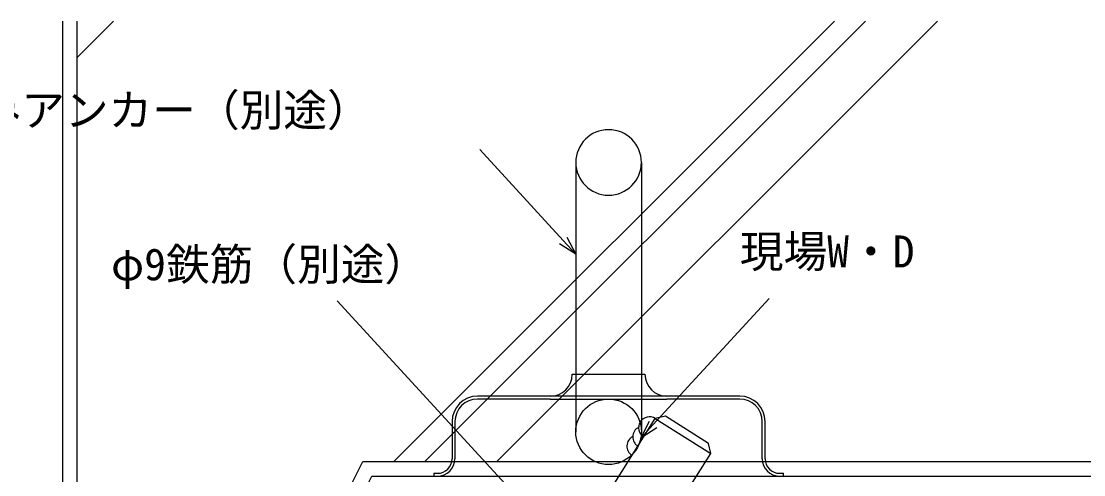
# Model space of a CAD drawing. Units: millimetres, scale not verified. Extents: x -437 to 438, y -344 to 341.
# Drawn here: x -362.9 to -217, y 194 to 256.3 of the extents above; entities that cross this region are included whole.
import ezdxf
from ezdxf.enums import TextEntityAlignment as Align

# ---------------------------------------------------------------- set-up
doc = ezdxf.new("R2010")
doc.units = ezdxf.units.MM
doc.header["$LTSCALE"] = 2
for name, color, linetype in [('0-4_YKK_13', 4, 'Continuous'), ('0-5_YKK_D', 6, 'Continuous'), ('0-7_YSS_K', 3, 'Continuous')]:
    doc.layers.add(name, color=color, linetype=linetype)
doc.styles.add('ＭＳ ゴシック', font='')
doc.styles.get('ＭＳ ゴシック').set_extended_font_data('MS Gothic')

msp = doc.modelspace()

# ---------------------------------------------------------------- linework, layer by layer
at = {"layer": '0-4_YKK_13'}
for p, q in [((-286.714, 236.9), (-286.714, 199.9)), ((-277.714, 236.9), (-277.714, 199.9)), ((-287.214, 207.8), (-277.214, 207.8)), ((-290.214, 204.8), (-300.214, 204.8)), ((-290.214, 204.4), (-300.214, 204.4)), ((-274.214, 204.8), (-290.214, 204.8)), ((-290.214, 204.4), (-274.214, 204.4)), ((-264.214, 204.8), (-274.214, 204.8)), ((-264.214, 204.4), (-274.214, 204.4)), ((-303.714, 201.3), (-303.714, 196.2)), ((-303.314, 201.3), (-303.314, 196.2)), ((-261.114, 196.2), (-261.114, 201.3)), ((-260.714, 196.2), (-260.714, 201.3)), ((-306.214, 194.2), (-306.214, 193.8)), ((-306.214, 194.2), (-305.714, 194.2)), ((-258.714, 194.2), (-258.214, 194.2)), ((-258.214, 193.8), (-258.214, 194.2))]:
    msp.add_line(p, q, dxfattribs=at)
msp.add_circle((-282.214, 199.9), 4.5, dxfattribs=at)
for centre, radius, start, end in [((-282.214, 236.9), 4.5, 0, 180), ((-282.214, 236.9), 4.5, 180, 0), ((-290.214, 207.8), 3, 270, 0), ((-274.214, 207.8), 3, 180, 270), ((-300.214, 201.3), 3.5, 90, 180), ((-300.214, 201.3), 3.1, 90, 180), ((-264.214, 201.3), 3.5, 0, 90), ((-264.214, 201.3), 3.1, 0, 90), ((-305.714, 196.2), 2.4, 270, 0), ((-305.714, 196.2), 2, 270, 0), ((-258.714, 196.2), 2.4, 180, 270), ((-258.714, 196.2), 2, 180, 270)]:
    msp.add_arc(centre, radius, start, end, dxfattribs=at)
at = {"layer": '0-5_YKK_D'}
for points in [[(-286.714, 224.318), (-288.44, 226.196), (-299.902, 238.667)], [(-287.937, 226.658), (-286.714, 224.318), (-288.943, 225.733)], [(-287.542, 183.095), (-289.268, 184.973), (-319.506, 217.873)], [(-277.799, 199.029), (-276.074, 200.907), (-260.159, 218.222)], [(-275.57, 200.444), (-277.799, 199.029), (-276.577, 201.369)]]:
    msp.add_lwpolyline(points, dxfattribs=at)
at = {"layer": '0-7_YSS_K'}
for p, q in [((-355.214, 251.264), (-350.178, 256.3)), ((-311.683, 195.8), (-251.183, 256.3)), ((-307.44, 195.8), (-246.94, 256.3)), ((-297.541, 195.8), (-237.041, 256.3)), ((-301.292, 161.275), (-275.797, 201.734)), ((-293.678, 156.477), (-268.183, 196.936))]:
    msp.add_line(p, q, dxfattribs=at)
for points in [[(-357.214, 256.3), (-357.214, 178.8), (-322.214, 178.8), (-314.714, 193.8), (-207.214, 193.8), (-207.214, 256.3)], [(-355.214, 256.3), (-355.214, 180.8), (-323.45, 180.8), (-315.95, 195.8), (-209.214, 195.8), (-209.214, 256.3)]]:
    msp.add_lwpolyline(points, dxfattribs=at)
msp.add_lwpolyline([(-275.796, 201.733), (-268.182, 196.935), (-268.495, 198.314), (-274.417, 202.046)], close=True, dxfattribs=at)
for centre, start in [((-276.595, 200.464), 57.78124), ((-277.395, 199.195), 117.7812), ((-278.195, 197.926), 117.7812)]:
    msp.add_arc(centre, 1.5, start, 237.78122, dxfattribs=at)

# ---------------------------------------------------------------- texts
at = {"layer": '0-5_YKK_D', "style": 'ＭＳ ゴシック'}
for s, p in [('埋め込みアンカー（別途）', (-386.88, 240.57)), ('現場W・D', (-264.192, 221.152)), ('φ9鉄筋（別途）', (-350.535, 219.391))]:
    msp.add_text(s, height=4.399, dxfattribs=at).set_placement(p, align=Align.BOTTOM_LEFT)

doc.saveas('drawing.dxf')
